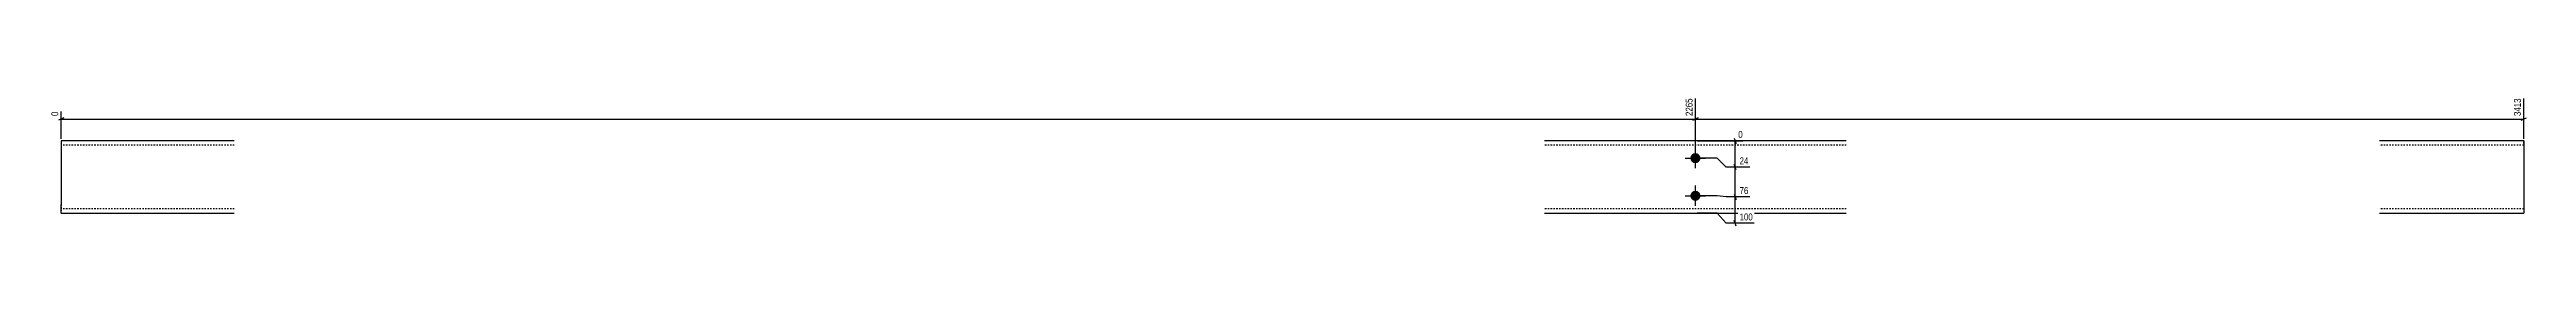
# Model space of a CAD drawing. Header units: millimetres. Extents: x 5 to 12749, y -5 to 186.
# Drawn here: x 5 to 3438, y 8 to 186 of the extents above; entities that cross this region are included whole.
import ezdxf

# ---------------------------------------------------------------- set-up
doc = ezdxf.new("R2010")
doc.units = ezdxf.units.MM
doc.linetypes.add('DXK_LINE_DOT2', pattern=[3.9198, 1.9599, -1.9599])
doc.layers.add('MÅLSÆTNING', color=7, linetype='Continuous')
doc.layers.add('STÅL', color=7, linetype='Continuous')
doc.styles.add('Arial Narrow', font='ARIALN.TTF', dxfattribs={"height": 0.2})

msp = doc.modelspace()

# ---------------------------------------------------------------- hatches: boundary and pattern name
at = {"layer": 'STÅL', "linetype": 'Continuous'}
for points in [[(2286.5, 108.3, -1), (2286.5, 94.3, -1)], [(2286.5, 56.3, -1), (2286.5, 42.3, -1)]]:
    msp.add_hatch(color=3, dxfattribs=at).paths.add_polyline_path(points)

# ---------------------------------------------------------------- linework, layer by layer
at = {"layer": 'MÅLSÆTNING', "color": 7, "linetype": 'Continuous'}
for p, q in [((2286.5, 103.8), (2286.5, 183.9)), ((2286.5, 103.8), (2286.5, 183.9)), ((3434.5, 127.8), (3434.5, 183.9)), ((25.3, 156.8), (17.8, 153.8)), ((21.5, 127.8), (21.5, 165.6)), ((21.5, 155.3), (2286.5, 155.3)), ((2290.3, 156.8), (2282.8, 153.8)), ((2282.8, 153.8), (2290.3, 156.8)), ((2286.5, 155.3), (3434.5, 155.3)), ((3430.8, 153.8), (3438.3, 156.8)), ((2289, 125.3), (2352, 125.3)), ((2340.2, 129), (2343.2, 121.5)), ((2341.7, 88.8), (2341.7, 125.3)), ((2316.7, 101.3), (2289, 101.3)), ((2316.7, 101.3), (2289, 101.3)), ((2329.2, 88.8), (2316.7, 101.3)), ((2329.2, 88.8), (2316.7, 101.3)), ((2361.7, 88.8), (2329.2, 88.8)), ((2361.7, 88.8), (2329.2, 88.8)), ((2343.2, 85), (2340.2, 92.5)), ((2343.2, 85), (2340.2, 92.5)), ((2341.7, 47.7), (2341.7, 88.8)), ((2316.7, 49.2), (2289, 49.2)), ((2316.7, 49.2), (2289, 49.2)), ((2329.2, 47.7), (2316.7, 49.2)), ((2329.2, 47.7), (2316.7, 49.2)), ((2361.7, 47.7), (2329.2, 47.7)), ((2361.7, 47.7), (2329.2, 47.7)), ((2340.2, 51.5), (2343.2, 44)), ((2340.2, 51.5), (2343.2, 44)), ((2341.7, 11.3), (2341.7, 47.7)), ((2316.7, 25.3), (2289, 25.3)), ((2329.2, 11.3), (2316.7, 25.3)), ((2367.8, 11.3), (2329.2, 11.3)), ((2343.2, 7.5), (2340.2, 15))]:
    msp.add_line(p, q, dxfattribs=at)
at = {"layer": 'STÅL', "color": 2, "linetype": 'Continuous'}
for p, q in [((21.5, 125.3), (21.5, 113.3)), ((261.5, 125.3), (21.5, 125.3)), ((21.5, 113.3), (21.5, 37.3)), ((2495.5, 125.3), (2077.5, 125.3)), ((3434.5, 125.3), (3234.5, 125.3)), ((3434.5, 125.3), (3434.5, 124.3)), ((3434.5, 124.3), (3434.5, 113.3)), ((3434.5, 113.3), (3434.5, 37.3)), ((21.5, 26.2), (21.5, 37.3)), ((3434.5, 37.3), (3434.5, 25.3)), ((21.5, 25.3), (21.5, 26.2)), ((21.5, 25.3), (261.5, 25.3)), ((2077.5, 25.3), (2495.5, 25.3)), ((3234.5, 25.3), (3434.5, 25.3))]:
    msp.add_line(p, q, dxfattribs=at)
at = {"layer": 'STÅL', "color": 7, "linetype": 'DXK_LINE_DOT2'}
for p, q in [((21.5, 125.3), (21.5, 124.3)), ((21.5, 124.3), (21.5, 121.7)), ((261.5, 119.3), (21.5, 119.3)), ((2495.5, 119.3), (2077.5, 119.3)), ((3434.5, 119.3), (3234.5, 119.3)), ((3434.5, 121.7), (3434.5, 125.3)), ((21.5, 37.3), (21.5, 28.8)), ((261.5, 31.3), (21.5, 31.3)), ((2495.5, 31.3), (2077.5, 31.3)), ((3434.5, 31.3), (3234.5, 31.3))]:
    msp.add_line(p, q, dxfattribs=at)
at = {"layer": 'STÅL', "color": 3, "linetype": 'Continuous'}
for p, q in [((2286.5, 87.3), (2286.5, 115.3)), ((2272.5, 101.3), (2300.5, 101.3)), ((2272.5, 49.2), (2300.5, 49.2)), ((2286.5, 35.3), (2286.5, 63.3))]:
    msp.add_line(p, q, dxfattribs=at)

# ---------------------------------------------------------------- next in the draw order: wipeouts: each hides what was drawn before it
at = {"color": 0, "linetype": 'Continuous'}
for points in [[(2284.5, 185.9), (2270.5, 185.9), (2270.5, 157.5), (2284.5, 157.5)], [(3432.5, 185.9), (3418.5, 185.9), (3418.5, 157.5), (3432.5, 157.5)], [(19.5, 167.6), (5.5, 167.6), (5.5, 157.5), (19.5, 157.5)], [(2354, 127.3), (2354, 141.3), (2343.9, 141.3), (2343.9, 127.3)], [(2361.9, 90.8), (2361.9, 104.8), (2345.7, 104.8), (2345.7, 90.8)], [(2361.9, 49.7), (2361.9, 63.7), (2345.7, 63.7), (2345.7, 49.7)], [(2368, 13.3), (2368, 27.3), (2345.7, 27.3), (2345.7, 13.3)]]:
    msp.add_wipeout(points, dxfattribs=at).dxf.layer = 'MÅLSÆTNING'

# ---------------------------------------------------------------- next in the draw order: texts
at = {"layer": 'MÅLSÆTNING', "color": 3, "linetype": 'Continuous', "style": 'Arial Narrow'}
for s, p in [('2265', (2282.5, 159.5)), ('3413', (3430.5, 159.5)), ('0', (17.5, 159.5))]:
    msp.add_text(s, height=9.54, rotation=90.0002, dxfattribs=at).set_placement(p)
for s, p in [('0', (2345.9, 129.3)), ('24', (2347.7, 92.8)), ('76', (2347.7, 51.7)), ('100', (2347.7, 15.3))]:
    msp.add_text(s, height=9.54, dxfattribs=at).set_placement(p)

doc.saveas('drawing.dxf')
